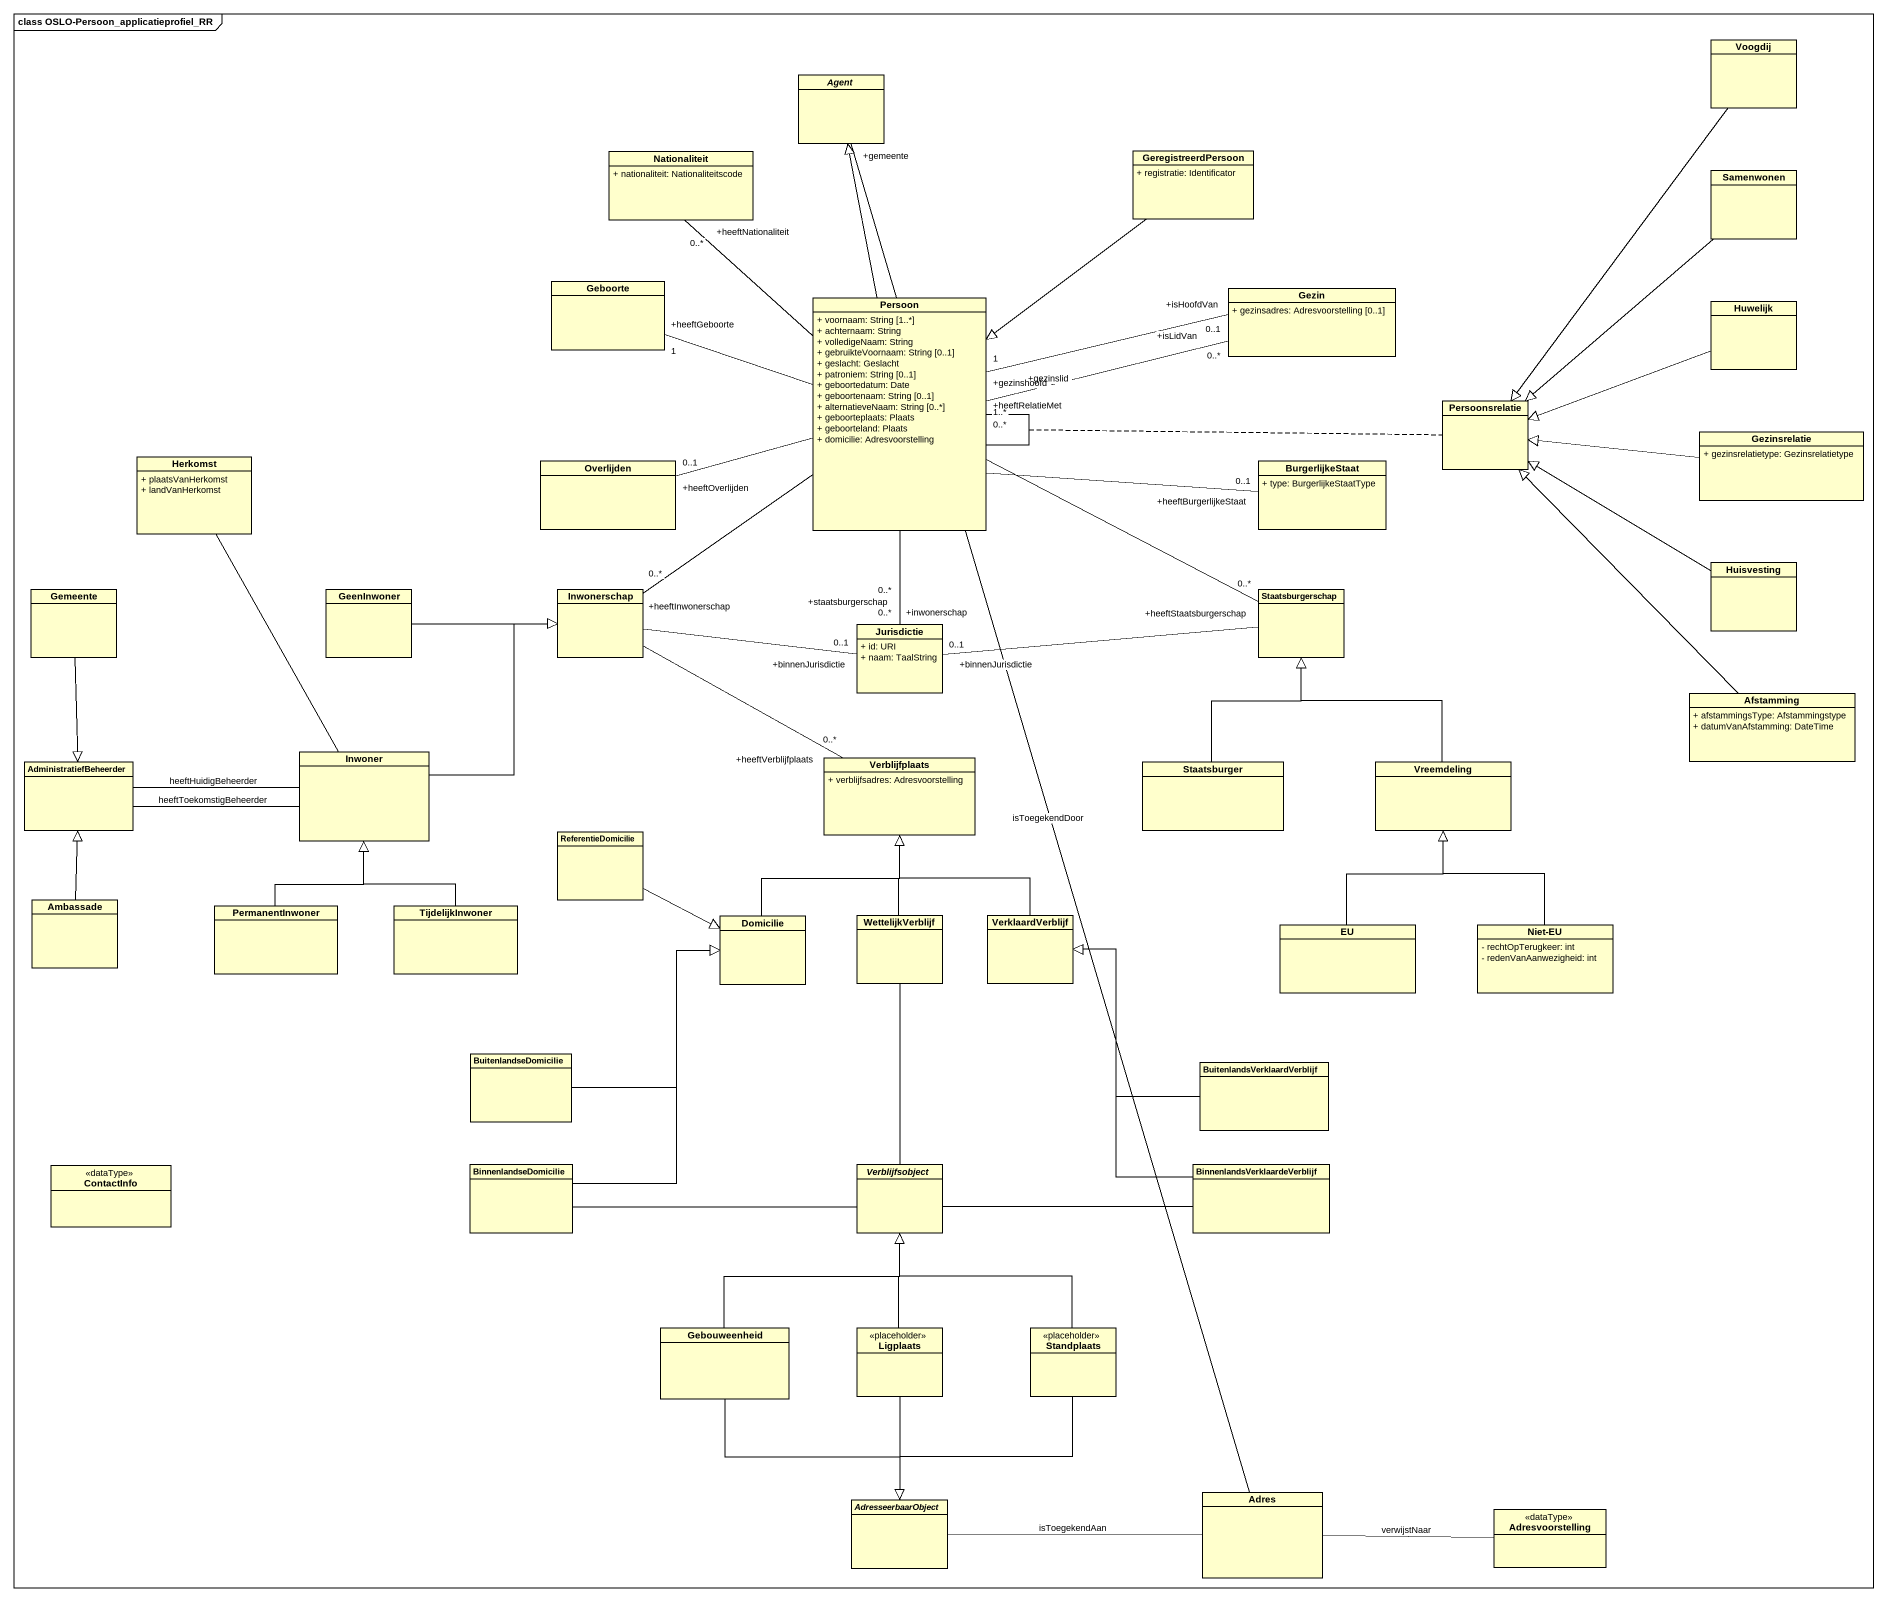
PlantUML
@startuml
mainframe class OSLO-Persoon_applicatieprofiel_RR
hide circle
hide empty members
skinparam classAttributeIconSize 0
class Voogdij
abstract class "Agent" as Agent_
class Nationaliteit {
  + nationaliteit: Nationaliteitscode
}
class GeregistreerdPersoon {
  + registratie: Identificator
}
class Samenwonen
class Geboorte
class Gezin {
  + gezinsadres: Adresvoorstelling [0..1]
}
class Persoon {
  + voornaam: String [1..*]
  + achternaam: String
  + volledigeNaam: String
  + gebruikteVoornaam: String [0..1]
  + geslacht: Geslacht
  + patroniem: String [0..1]
  + geboortedatum: Date
  + geboortenaam: String [0..1]
  + alternatieveNaam: String [0..*]
  + geboorteplaats: Plaats
  + geboorteland: Plaats
  + domicilie: Adresvoorstelling
}
class Huwelijk
class Persoonsrelatie
class Gezinsrelatie {
  + gezinsrelatietype: Gezinsrelatietype
}
class Herkomst {
  + plaatsVanHerkomst
  + landVanHerkomst
}
class Overlijden
class BurgerlijkeStaat {
  + type: BurgerlijkeStaatType
}
class Huisvesting
class Gemeente
class GeenInwoner
class Inwonerschap
class Staatsburgerschap
class Jurisdictie {
  + id: URI
  + naam: TaalString
}
class Afstamming {
  + afstammingsType: Afstammingstype
  + datumVanAfstamming: DateTime
}
class Inwoner
class Verblijfplaats {
  + verblijfsadres: Adresvoorstelling
}
class AdministratiefBeheerder
class Staatsburger
class Vreemdeling
class ReferentieDomicilie
class Ambassade
class PermanentInwoner
class TijdelijkInwoner
class Domicilie
class WettelijkVerblijf
class VerklaardVerblijf
class EU
class "Niet-EU" as Niet_EU {
  - rechtOpTerugkeer: int
  - redenVanAanwezigheid: int
}
class BuitenlandseDomicilie
class BuitenlandsVerklaardVerblijf
class ContactInfo <<dataType>>
class BinnenlandseDomicilie
abstract class Verblijfsobject
class "BinnenlandsVerklaardeVerblijf" as BinnenlandsVerklaardeVerblij
class Gebouweenheid
class Ligplaats <<placeholder>>
class Standplaats <<placeholder>>
class Adres
abstract class AdresseerbaarObject
class Adresvoorstelling <<dataType>>
Voogdij --|> Persoonsrelatie
GeregistreerdPersoon --|> Persoon
Samenwonen --|> Persoonsrelatie
Persoon -up-|> Agent_
Persoon -up- "+heeftNationaliteit\n0..*" Nationaliteit
Persoon -left- "+heeftGeboorte\n1" Geboorte
Persoon "+gezinshoofd\n1" -right- "+isHoofdVan\n0..1" Gezin
Persoon "+gezinslid\n1..*" -right- "+isLidVan\n0..*" Gezin
Persoon -- "+heeftRelatieMet\n0..*" Persoon
(Persoon, Persoon) .. Persoonsrelatie
Persoon -left- "+heeftOverlijden\n0..1" Overlijden
Persoon -right- "+heeftBurgerlijkeStaat\n0..1" BurgerlijkeStaat
Persoon -- "+heeftInwonerschap\n0..*" Inwonerschap
Persoon -right- "+heeftStaatsburgerschap\n0..*" Staatsburgerschap
Persoon -- "+inwonerschap\n0..*" Jurisdictie
Persoon -- "+staatsburgerschap\n0..*" Jurisdictie
Huwelijk -left-|> Persoonsrelatie
Gezinsrelatie -left-|> Persoonsrelatie
Huisvesting -up-|> Persoonsrelatie
Gemeente --|> AdministratiefBeheerder
GeenInwoner -right-|> Inwonerschap
Inwonerschap -right- "+binnenJurisdictie\n0..1" Jurisdictie
Inwonerschap -right- "+heeftVerblijfplaats\n0..*" Verblijfplaats
Staatsburgerschap -left- "+binnenJurisdictie\n0..1" Jurisdictie
Afstamming -up-|> Persoonsrelatie
Inwoner -up- Herkomst
Inwoner -up-|> Inwonerschap
Inwoner -left- AdministratiefBeheerder : heeftToekomstigBeheerder
Inwoner -left- AdministratiefBeheerder : heeftHuidigBeheerder
Staatsburger -up-|> Staatsburgerschap
Vreemdeling -up-|> Staatsburgerschap
ReferentieDomicilie -right-|> Domicilie
Ambassade -up-|> AdministratiefBeheerder
PermanentInwoner -up-|> Inwoner
TijdelijkInwoner -up-|> Inwoner
Domicilie -up-|> Verblijfplaats
WettelijkVerblijf -up-|> Verblijfplaats
WettelijkVerblijf -- Verblijfsobject
VerklaardVerblijf -up-|> Verblijfplaats
EU -up-|> Vreemdeling
Niet_EU -up-|> Vreemdeling
BuitenlandseDomicilie -right-|> Domicilie
BuitenlandsVerklaardVerblijf -up-|> VerklaardVerblijf
BinnenlandseDomicilie -up-|> Domicilie
BinnenlandseDomicilie -right- Verblijfsobject
BinnenlandsVerklaardeVerblij -up-|> VerklaardVerblijf
BinnenlandsVerklaardeVerblij -left- Verblijfsobject
Gebouweenheid -up-|> Verblijfsobject
Gebouweenheid --|> AdresseerbaarObject
Ligplaats -up-|> Verblijfsobject
Ligplaats --|> AdresseerbaarObject
Standplaats -up-|> Verblijfsobject
Standplaats --|> AdresseerbaarObject
Adres -up- "+gemeente" Agent_ : isToegekendDoor
Adres -left- AdresseerbaarObject : isToegekendAan
Adresvoorstelling -left- Adres : verwijstNaar
@enduml
